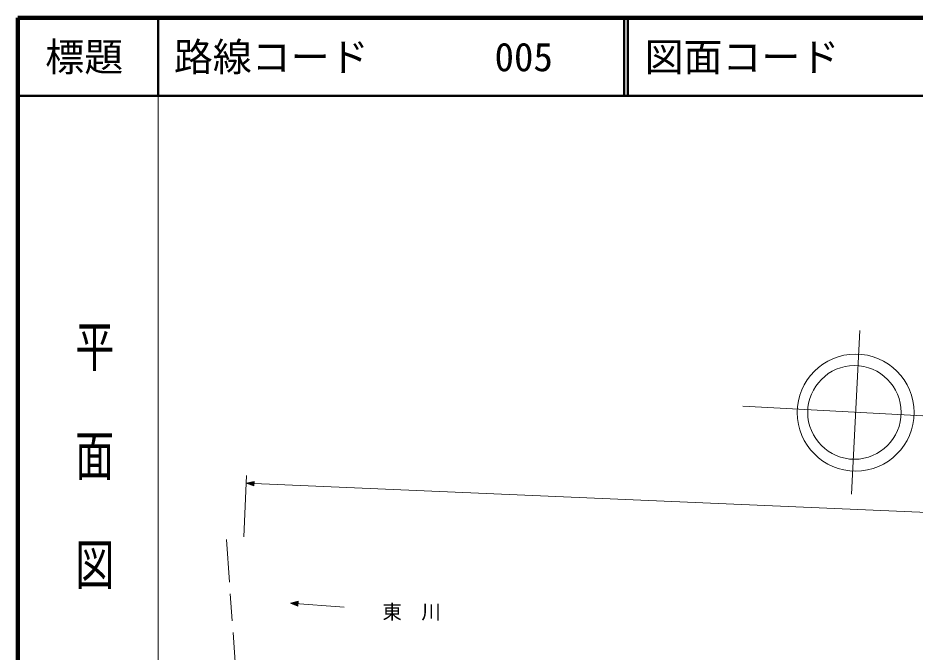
# Model space of a CAD drawing. Units: millimetres, scale not verified. Extents: x 40000 to 680000, y 20000 to 380000.
# Drawn here: x 40000 to 155086, y 298690 to 380000 of the extents above; entities that cross this region are included whole.
import ezdxf
from ezdxf.enums import TextEntityAlignment as Align

# ---------------------------------------------------------------- set-up
doc = ezdxf.new("R2010")
doc.units = ezdxf.units.MM
doc.header["$LTSCALE"] = 1000
doc.linetypes.add('CHAIN', pattern=[18.5, 12, -1.5, 3.5, -1.5])
for name, color, linetype, lineweight in [('M-BMK', 2, 'CHAIN', 13), ('M-BMK-SRVR', 3, 'Continuous', 13), ('M-STR-HTXT', 7, 'Continuous', 13), ('M-TTL', 2, 'Continuous', 140), ('M-TTL-BAND', 7, 'Continuous', 13), ('M-TTL-LINE', 7, 'Continuous', 50)]:
    doc.layers.add(name, color=color, linetype=linetype, lineweight=lineweight)
doc.layers.add('M-TTL-TXT', color=7, linetype='Continuous')
doc.styles.add('@ＭＳ ゴシック', font='')
doc.styles.add('ＭＳ ゴシック', font='')
doc.styles.get('@ＭＳ ゴシック').set_extended_font_data('@MS Gothic')
doc.styles.get('ＭＳ ゴシック').set_extended_font_data('MS Gothic')

msp = doc.modelspace()

# ---------------------------------------------------------------- linework, layer by layer
at = {"layer": 'M-BMK'}
msp.add_line((68471, 289211), (66739, 313106), dxfattribs=at)
at = {"layer": 'M-BMK-SRVR'}
for p, q in [((148020, 339925), (146921, 318952)), ((132997, 330198), (165966, 328469))]:
    msp.add_line(p, q, dxfattribs=at)
for centre, major_axis in [((147468, 329397), (0, 7501)), ((147311, 329414), (0, 6001))]:
    msp.add_ellipse(centre, major_axis=major_axis, ratio=0.999435, dxfattribs=at)
at = {"layer": 'M-STR-HTXT'}
for p, q in [((68991, 313444), (69328, 321336)), ((69286, 320336), (70296, 320573)), ((69286, 320336), (264540, 311978)), ((70272, 320014), (69286, 320336)), ((69565, 320324), (70253, 320495)), ((70236, 320096), (69565, 320324)), ((69725, 320318), (70209, 320417)), ((70199, 320177), (69725, 320318)), ((69965, 320307), (70166, 320339)), ((70163, 320259), (69965, 320307)), ((70166, 320339), (70163, 320259)), ((70209, 320417), (70199, 320177)), ((70253, 320495), (70236, 320096)), ((70296, 320573), (70272, 320014)), ((75965, 305205), (74945, 304958)), ((75921, 305148), (75064, 304949)), ((75876, 305091), (75184, 304941)), ((75832, 305034), (75304, 304932)), ((75812, 304755), (75832, 305034)), ((75847, 304692), (75876, 305091)), ((75883, 304629), (75921, 305148)), ((75919, 304567), (75965, 305205)), ((81852, 304457), (74945, 304958)), ((74945, 304958), (75919, 304567)), ((75064, 304949), (75883, 304629)), ((75184, 304941), (75847, 304692)), ((75304, 304932), (75812, 304755)), ((75788, 304977), (75423, 304923)), ((75423, 304923), (75776, 304818)), ((75744, 304920), (75583, 304912)), ((75583, 304912), (75741, 304880)), ((75741, 304880), (75744, 304920)), ((75776, 304818), (75788, 304977))]:
    msp.add_line(p, q, dxfattribs=at)
at = {"layer": 'M-TTL'}
for p, q in [((40000, 380000), (40000, 20000)), ((680000, 380000), (40000, 380000))]:
    msp.add_line(p, q, dxfattribs=at)
at = {"layer": 'M-TTL-BAND'}
msp.add_line((58000, 370000), (58000, 20000), dxfattribs=at)
at = {"layer": 'M-TTL-LINE'}
for p, q in [((58000, 380000), (58000, 370000)), ((117750, 380000), (117750, 370000)), ((118250, 380000), (118250, 370000)), ((40000, 370000), (680000, 370000))]:
    msp.add_line(p, q, dxfattribs=at)

# ---------------------------------------------------------------- texts
at = {"layer": 'M-STR-HTXT', "style": 'ＭＳ ゴシック'}
msp.add_text('東\u3000川', height=1833, dxfattribs=at).set_placement((86754, 302383), align=Align.BOTTOM_LEFT)
at = {"layer": 'M-TTL-BAND', "style": '@ＭＳ ゴシック', "width": 1.4}
msp.add_text('平  面  図', height=3666, rotation=270, dxfattribs=at).set_placement((49777, 306475), align=Align.MIDDLE_RIGHT)
at = {"layer": 'M-TTL-TXT', "style": 'ＭＳ ゴシック'}
msp.add_text('標題', height=3666, dxfattribs=at).set_placement((48500, 375000), align=Align.MIDDLE_CENTER)
for s, p in [('路線コード', (60000, 375000)), ('005', (101142, 375000)), ('図面コード', (120380, 375000))]:
    msp.add_text(s, height=3666, dxfattribs=at).set_placement(p, align=Align.MIDDLE_LEFT)

doc.saveas('drawing.dxf')
